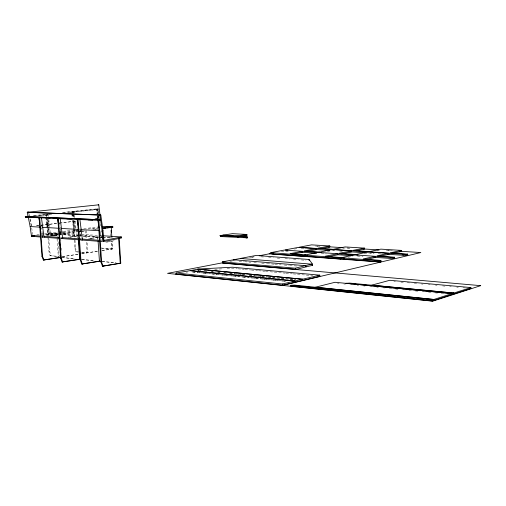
<?xml version="1.0" encoding="UTF-8"?>
<svg xmlns="http://www.w3.org/2000/svg" width="506" height="506" viewBox="0 0 506 506"><rect width="100%" height="100%" fill="white"/><g stroke="black" fill="none" stroke-linecap="round" stroke-linejoin="round"><path stroke-width="0.38" stroke-dasharray="2.53 1.9" d="M59.841 228.206L60.992 227.934L60.195 227.883M348.286 257.276L350.588 256.77M364.231 253.778L367.919 252.968L374.13 253.38M377.115 250.951L379.373 250.457M327.382 251.514L331.885 250.59L334.232 250.748M342.796 248.357L345.098 247.889L350.538 248.231M105.849 242.115L108.037 241.685M108.771 241.539L111.687 240.957M106.741 242.184L114.761 240.584L113.869 240.521M81.827 240.034L80.669 240.261L80.353 237.27M90.207 238.434L97.829 237.131L97.981 239.464M90.916 238.452L97.829 237.131M231.533 261.071L233.835 260.628M251.514 257.231L253.816 256.789M229.863 261.507L231.362 261.216M249.515 257.731L250.995 257.446M251.735 257.301L254.689 256.732M281.323 251.615L284.302 251.046L289.052 251.349M294.416 249.097L297.452 248.516M88.639 238.509L93.838 237.738L93.977 239.104L93.136 239.041L92.996 237.675M70.397 237.2L78.038 235.771L69.758 237.169M68.234 237.244L74.097 236.359M62.143 238.585L60.992 238.8L60.752 236.618M49.525 235.916L55.318 235.056M43.434 237.206L42.283 237.415L41.77 232.798M50.284 235.967L57.905 234.582M51.618 235.866L58.456 234.62M186.29 272.209L187.827 271.943M40.493 228.13L41.644 227.928L42.675 237.156M62.27 256.631L78.67 254.107M81.795 253.626L98.202 251.096M102.104 250.495L112.262 248.933L111.756 241.185M62.346 256.706L78.594 254.208M81.687 253.727L97.93 251.229M101.801 250.634L112.629 248.965L112.13 241.21M47.918 236.884L49.006 251.817L50.024 255.701L59.012 256.384M74.243 240.205L74.787 248.029L75.786 251.811L78.791 251.893M49.006 251.817L49.803 251.697L50.815 255.581M74.787 248.029L75.539 247.915L76.539 251.697M56.824 235.815L56.716 234.284L77.032 231.71M77.81 231.609L83.25 230.9M93.066 229.553L98.012 228.978M63.06 233.728L78.607 231.697M79.385 231.596L81.719 231.293M82.497 231.191L84.831 230.888M94.938 229.572L98.044 229.167M51.1 235.416L57.431 235.252L57.311 233.955L50.973 234.126L51.1 235.416L57.431 235.252M48.057 226.53L47.912 225.037L48.646 225.025L46.799 225.17L47.678 234.145L59.569 233.943M74.667 230.673L73.832 221.938L74.572 221.919L72.782 222.064L73.61 230.806L78.531 230.635M41.612 235.024L59.493 232.716M60.271 232.615L62.605 232.317M63.383 232.216L78.93 230.211M88.259 229.009L98.366 227.706M50.973 234.126L52.086 233.987L52.207 235.271M62.94 232.798L76.944 230.983M91.725 229.066L97.955 228.263M36.824 234.695L40.714 234.196M41.492 234.095L43.826 233.797M44.604 233.696L59.385 231.805M59.942 231.799L62.497 231.406M63.054 231.4L72.383 230.205M79.385 229.313L97.506 226.928M71.599 212.286L72.326 212.197M72.649 212.172L73.383 212.084M98.594 214.038L98.025 209.395L97.285 209.478L97.854 214.12M45.85 217.371L46.697 224.107L48.538 223.899L47.975 219.408M97.146 216.555L97.335 218.105L99.075 217.909L98.689 214.81M36.204 225.834L40.341 225.328M40.897 225.271L58.348 223.184M59.132 223.102L76.899 220.989M94.9 218.851L99.846 218.257M36.995 225.79L40.126 225.417M40.91 225.322L56.558 223.462M59.689 223.089L76.906 221.04M95.691 218.807L99.606 218.339M33.156 215.682L48.089 214.063M62.232 212.526L98.702 208.731M34.383 215.714L47.722 214.266M63.408 212.564L97.917 208.814M38.703 215.701L50.492 214.417M67.779 212.533L98.771 209.313L69.727 212.482M40.708 215.651L51.688 214.455M97.335 218.105L98.069 218.029L97.69 214.93M99.075 217.909L98.335 217.991L97.955 214.892M73.421 220.951L72.687 221.027L74.471 220.825L73.737 220.901M46.697 224.107L47.425 224.025L46.862 219.534M48.538 223.899L47.811 223.975L47.248 219.49M45.224 234.284L59.075 233.184M59.841 233.121L61.384 232.994M41.505 235.524L59.967 234.05M199.231 270.071L197.682 270.153L200.819 270.463M214.696 269.255L223.203 268.806M227.074 268.597L232.488 268.313L237.206 268.749M58.285 234.392L56.716 234.284L57.621 234.24L57.773 236.536M56.716 234.284L57.608 234.24M72.782 222.064L73.522 222.045L74.35 230.799L73.61 230.806M46.799 225.17L47.532 225.157L48.412 234.139L47.678 234.145M79.942 230.742L82.2 230.723M78.107 231.887L80.365 231.868M81.112 231.862L83.37 231.843L83.25 230.584M58.051 233.854L50.334 233.898L49.828 228.706M98.056 209.395L96.918 209.357L97.228 214.032M72.282 212.046L73.414 212.084L73.693 214.38M79.84 229.06L80.682 229.11M61.118 229.123L60.322 229.073L61.346 238.528M80.808 230.325L79.967 230.274L80.992 239.977M101.548 231.596L100.662 231.546L101.674 241.501M317.047 246.049L320.19 246.245M346.933 247.915L350.076 248.111M387.83 250.47L391.764 250.717M315.402 246.03L319.95 246.314M386.274 250.464L392.435 250.85M301.26 248.572L305.833 248.87M339.703 251.109L343.802 251.349M378.014 253.639L381.119 253.841M62.94 233.102L77.76 234.082M78.538 234.133L80.878 234.291M81.656 234.341L98.037 235.429M98.815 235.48L101.934 235.688M63.067 234.038L79.436 235.138M80.214 235.195L98.145 236.403M101.263 236.618L103.603 236.776M109.84 237.194L112.952 237.403M59.177 234.348L77.886 235.625M78.664 235.676L98.929 237.061M99.707 237.118L102.048 237.276M102.826 237.327L109.84 237.807M59.069 234.449L77.886 235.733M78.67 235.79L99.049 237.181M99.834 237.238L102.187 237.396M102.971 237.453L110.03 237.934M321.304 253.62L326.237 253.936M357.559 256.144L363.036 256.529M41.631 236.131L43.206 236.245M80.264 238.927L81.839 239.041M41.758 237.08L43.333 237.194M60.669 238.471L62.251 238.585M80.378 239.926L81.953 240.04M100.871 241.432L102.56 241.564L101.396 241.792L101.238 240.261M260.843 256.814L264.733 257.111M268.623 257.415L273.297 257.775M277.187 258.079L281.083 258.376M284.973 258.68L289.641 259.04M293.537 259.344L298.205 259.704M301.323 259.945L305.991 260.305M100.947 248.01L112.629 248.965M101.744 248.237L111.548 249.047L111.042 241.299M233.608 260.786L235.29 260.894M239.066 261.241L243.867 261.615M244.524 261.703L250.755 262.228M253.873 262.487L257.896 262.791M261.672 263.145L266.466 263.512M267.124 263.601L274.138 264.189M274.916 264.252L281.153 264.777M284.271 265.043L289.071 265.41M289.729 265.498L296.87 266.061M81.795 252.165L87.797 252.703L87.064 241.963M75.786 251.811L78.791 252.077M81.789 252.349L87.045 252.817L86.26 241.305M393.851 281.488L395.42 281.633M400.923 282.133L403.282 282.342M407.216 282.702L409.575 282.917M414.294 283.341L416.647 283.556M421.365 283.98L422.94 284.125M428.443 284.625L430.018 284.764M435.521 285.264L437.089 285.409M442.598 285.909L444.951 286.118M449.67 286.548L451.244 286.687M456.747 287.187L458.322 287.332M463.034 287.756L465.393 287.971M237.997 268.819L244.29 269.401M245.081 269.47L250.59 269.983M251.374 270.052L257.674 270.634M258.458 270.704L264.752 271.286M265.542 271.361L285.22 273.17M286.004 273.246L292.304 273.828M293.088 273.898L312.765 275.713M337.502 283.36L339.071 283.518M343.783 283.974L345.351 284.125M350.652 284.6L352.423 284.815M357.135 285.276L358.703 285.428M363.416 285.884L364.984 286.042M369.696 286.497L372.049 286.725M376.761 287.187L378.336 287.338M383.048 287.8L384.617 287.952M389.329 288.407L391.682 288.641M395.61 289.021L397.963 289.249M402.675 289.71L404.25 289.862M408.962 290.324L412.099 290.627M415.243 290.931L418.38 291.241M422.308 291.62L424.129 291.747M428.588 292.234L431.732 292.538M434.875 292.841L438.013 293.151M441.156 293.455L444.293 293.765M50.024 255.701L58.962 256.574M203.956 270.767L207.087 271.077M211.008 271.456L213.361 271.69M217.276 272.07L220.414 272.38M223.551 272.683L226.682 272.993M229.819 273.297L235.309 273.835M236.093 273.91L241.577 274.448M242.361 274.524L246.283 274.91M249.414 275.213L254.904 275.751M255.688 275.827L261.172 276.365M261.956 276.44L267.446 276.978M268.231 277.054L295.662 279.742M198.301 270.255L200.648 270.489M204.569 270.868L206.922 271.102M211.628 271.558L213.197 271.716M217.903 272.171L220.255 272.405M224.177 272.791L226.53 273.019M229.661 273.322L241.425 274.473M242.21 274.556L246.131 274.935M249.268 275.245L261.026 276.396M261.811 276.472L267.301 277.01M268.085 277.086L295.529 279.774M61.599 257.415L74.837 258.718M81.846 259.414L94.306 260.641M102.092 261.406L116.108 262.791M62.276 257.617L74.028 258.781M81.858 259.553L94.394 260.786M102.225 261.564L115.539 262.88M192.628 271.962L198.099 272.513M198.883 272.595L204.354 273.145M205.139 273.221L210.61 273.771M211.394 273.847L216.865 274.397M217.643 274.48L236.41 276.365M237.194 276.44L242.665 276.991M243.449 277.067L248.92 277.617M249.705 277.699L255.176 278.249M255.96 278.325L261.431 278.876M262.216 278.951L285.669 281.311M192.482 271.994L196.398 272.386M197.176 272.462L202.653 273.012M203.431 273.095L215.164 274.271M215.942 274.347L285.536 281.342M370.177 252.975L371.518 253.177M333.429 250.495L334.649 250.691M31.353 225.638L29.835 218.137L31.505 226.391M41.163 224.474L41.517 226.77M59.423 222.817L59.645 224.266M31.72 227.915L32.631 234.544M46.868 216.505L46.678 215.006L47.406 214.923L47.615 216.372L47.406 214.923L46.318 214.873L46.432 216.448M46.482 216.543L46.293 215.044L45.572 215.132L45.755 216.625M73.566 213.538L74.11 217.909M72.832 213.627L73.281 217.264M72.51 213.659L72.965 217.302M71.776 213.741L72.231 217.384M97.595 214.152L97.019 209.503L96.285 209.592L96.76 213.462M48.431 216.404L48.241 214.835L47.115 214.784L47.229 216.359M48.816 219.541L49.759 227.959M47.975 219.275L48.816 226.574M74.825 217.352L74.173 212.001L73.041 211.957L73.421 217.435M73.787 215.145L74.066 217.441M98.145 210.142L98.771 215.354M98.86 216.1L99.125 218.339M60.119 230.787L60.435 233.702M79.72 231.286L79.954 233.532M100.536 233.348L100.77 235.657M48.867 227.264L49.537 234M48.127 227.276L48.785 234.006M56.198 234.101L56.324 235.398M76.937 230.774L77.057 232.026M75.286 221.173L75.957 228.219M74.527 221.261L75.426 230.666M100.409 224.278L100.555 225.878M47.456 219.503L48.089 228.136M48.146 228.927L48.772 237.561M48.829 238.351L49.803 251.697M46.489 217.232L47.861 236.1M60.701 238.56L60.929 241.71M61.378 248.01L61.542 250.375M57.836 237.301L59.196 256.422M57.045 238.876L58.361 257.231M77.462 235.733L77.627 238.086M73.636 220.559L74.945 239.319M74.996 240.103L75.539 247.915M72.39 213.608L72.662 217.517M72.719 218.301L74.028 237.074M86.286 230.464L86.804 238.13M85.527 230.565L86.052 238.237M97.595 208.693L98.05 215.512M98.101 216.29L98.259 218.624M97.278 214.81L97.538 218.712M97.222 237.086L97.373 239.42M110.542 233.557L110.738 236.65M29.683 217.39L28.766 212.887L29.677 217.39"/><path stroke-width="0.76" d="M176.265 273.019L175.563 274.062L282.386 285.257L294.916 282.285L294.865 281.045L190.066 270.647L176.265 273.019L282.335 283.999L294.865 281.045M432.225 300.956L433.806 300.45L433.781 299.489L294.536 285.099L290.823 285.302L290.861 286.143L432.225 300.956L432.206 299.995L433.781 299.489M452.301 293.822L453.863 293.973L470.903 288.471L470.884 287.566L389.803 280.286L371.695 285.163L453.844 293.044L470.884 287.566M433.908 299.444L452.13 293.594L452.149 294.524L433.933 300.406L433.908 299.444L315.402 287.206L335.004 282.285L452.13 293.594M452.25 293.556L453.724 293.082L453.743 294.011L452.269 294.486L452.25 293.556L345.927 283.297L349.659 283.094L453.724 293.082M296.231 269.401L306.092 266.871L305.194 265.694L295.321 268.199L222.317 261.906L222.368 262.949L296.231 269.401L295.321 268.199M102.712 235.739L121.434 236.979L121.529 237.984L103.23 241.609L102.136 230.881L102.971 230.679L100.808 215.063L27.261 212.28L30.151 226.543L31.511 236.327L40.967 237.023M293.486 282.095L295.049 282.253L302.588 280.463L302.537 279.236L198.219 269.154L190.199 270.621L294.998 281.013L302.537 279.236M282.456 285.422L420.859 252.538L399.626 251.21M302.67 279.211L319.798 275.169L319.849 276.365L302.721 280.432L302.67 279.211L197.587 269.059L232.399 267.219L319.798 275.169M341.676 253.803L351.436 251.88L351.404 250.887L339.387 253.234L355.655 254.581L341.341 257.737L341.379 258.787L379.601 261.861L380.936 261.551L380.898 260.457L363.213 258.927L375.522 256.346L375.553 257.402L366.325 259.35M373.991 257.288L393.345 258.61L394.617 258.307L394.585 257.238L377.021 255.796L388.848 253.323L388.88 254.354L380.012 256.226M387.324 254.252L406.52 255.486L407.741 255.201L407.709 254.151L390.265 252.798L401.65 250.413L401.675 251.425L393.333 253.183M305.314 265.669L311.62 264.189L312.525 265.353L306.219 266.845L305.314 265.669L233.557 259.755L222.317 261.906M341.341 257.737L379.57 260.767L380.898 260.457M292.297 254.246L302.677 252.323L302.639 251.343L290.033 253.664L305.188 254.992L305.232 256.011L303.853 256.289L273.05 254.025L270.881 253.626L270.836 252.639L284.264 250.078L393.314 257.535L394.585 257.238M401.65 250.413L380.847 249.135L368.804 251.754L406.489 254.436L407.709 254.151M28.614 212.134L27.267 212.28L100.808 215.063M318.116 252.405L304.846 255.1L304.89 256.118L340.342 258.977L341.702 258.68L341.664 257.624L325.314 256.2L337.793 253.753L337.831 254.771L327.553 256.801M304.846 255.1L340.304 257.921L341.664 257.624M270.836 252.639L303.809 255.277L305.188 254.992M318.091 252.374L319.412 252.102L304.308 250.85L316.459 248.61L316.497 249.578L307.382 251.267M103.129 240.584L121.434 236.979M364.484 248.123L352.916 250.388L369.095 251.653L367.843 251.925L332.79 249.42L345.06 246.928L364.484 248.123L364.522 249.104L356.034 250.774M259.198 255.758L272.266 253.247M233.677 259.736L240.47 258.44L312.594 264.233L312.6 265.327M240.59 258.414L256.125 255.448L309.096 259.496L312.594 264.233M103.23 241.609L102.142 230.888L102.984 230.736L103.97 240.42M320.279 248.693L329.798 246.934L329.76 245.986L311.582 244.866L299.128 247.238L351.404 250.887M329.76 245.986L318.046 248.136L333.093 249.325L319.09 252.203L321.512 252.608M98.246 220.635L101.004 262.127L102.459 266.207L120.782 263.246L119.195 238.446L118.651 238.522L120.238 263.341L119.599 263.278M102.459 266.207L118.821 263.411M222.273 236.625L222.229 235.809L220.616 235.543L220.66 236.353L222.273 236.625L247.504 237.833L247.466 236.991L223.291 235.119M77.513 219.648L80.302 260.065L81.757 264.043L98.05 261.355M81.757 264.043L99.435 261.286L98.088 241.027M238.781 236.517L246.941 235.265L246.903 234.455L232.501 233.664L219.813 235.669L247.466 236.991M57.829 218.712L60.644 258.111L62.099 261.988L79.088 259.281L81.074 259.477M62.099 261.988L79.67 259.338L78.31 239.699M220.66 236.353L222.147 236.119M39.126 217.82L41.96 256.245L43.408 260.033L60.309 257.421M43.408 260.033L60.859 257.478L60.695 255.176M233.677 236.466L246.903 234.455M102.674 228.37L105.786 227.966M107.335 227.763L109.669 227.46M102.712 228.554L112.819 227.238L112.737 226.346L102.13 226.511M33.839 236.024L31.511 236.327L34.585 236.081M102.623 227.656L112.737 226.346M31.378 235.391L40.841 236.074M100.688 220.452L25.351 217.163L25.3 216.53L100.593 219.762L100.637 220.458M98.24 204.873L98.778 204.81L100.024 215.221M28.444 216.188L25.3 216.53L100.593 219.762M28.488 216.821L25.351 217.163L28.146 217.023L28.108 216.397M27.267 212.28L98.778 204.81M111.301 227.257L112.819 227.238M34.452 217.327L39.177 217.548M45.483 217.846L50.208 218.067M55.723 218.333L58.089 218.44M59.664 218.516L61.239 218.592M66.754 218.851L71.485 219.079M79.36 219.446L82.516 219.598M88.031 219.857L92.756 220.085M244.67 235.138L246.941 235.265M30.151 226.543L40.335 227.162M42.675 227.295L59.113 228.295M61.447 228.427L78.67 229.477M81.011 229.604L99.796 230.749M328.059 246.738L342.998 247.668M363.447 248.946L378.393 249.882M328.286 246.839L329.798 246.934M400.138 251.33L401.675 251.425M316.459 248.61L298.173 247.421L285.251 249.888L287.44 250.268M388.848 253.323L367.887 251.956L355.351 254.689L358.027 255.113M222.425 235.258L241.786 236.555M315.44 249.477L329.514 250.407M349.089 251.729L364.769 252.734M237.314 237.08L238.819 237.181M301.146 252.216L316.554 253.259M337.97 254.752L352.827 255.789M43.997 236.302L59.765 237.447M62.13 237.618L79.474 238.87M81.839 239.041L99.973 240.356M44.117 237.251L59.094 238.358M62.251 238.585L78.797 239.806M81.953 240.04L100.08 241.375M269.186 253.841L380.784 262.057M243.955 237.548L247.504 237.833M402.295 254.746L403.851 254.872M378.766 261.349L380.936 261.551M303.012 255.802L305.232 256.011M98.974 261.102L100.536 261.254M59.145 257.307L60.859 257.478M98.828 261.229L101.44 261.488M41.96 256.245L42.51 256.302L43.952 260.09M60.644 258.111L61.22 258.168L62.674 262.045M80.302 260.065L80.903 260.128L82.358 264.107M101.004 262.127L101.643 262.19L103.097 266.276M293.353 282.127L294.916 282.285M290.823 285.302L432.206 299.995M432.238 300.286L433.806 300.45M38.937 217.846L39.778 223.203M57.608 218.731L58.494 224.531M41.441 217.65L44.016 237.244M77.247 219.674L78.133 225.619M97.943 220.66L98.936 227.529M99.967 215.246L102.136 230.881M62.75 238.623L60.189 218.535L58.405 218.737L61.22 258.168M82.465 240.078L79.91 219.465L78.12 219.68L80.903 260.128M39.67 217.846L42.51 256.302M28.096 216.397L28.146 217.023M59.708 241.381L59.986 245.214M60.201 248.282L60.473 252.114M98.841 219.977L101.643 262.19M111.225 227.257L111.826 236.561M111.054 230.338L111.206 232.684M246.239 237.194L246.277 238.035M282.335 283.999L282.386 285.257M273.006 253.038L273.05 254.025M294.998 281.013L295.049 282.253M307.25 255.524L307.294 256.542M303.809 255.277L303.853 256.289M344.004 258.193L344.042 259.249M340.304 257.921L340.342 258.977M379.57 260.767L379.601 261.861M393.314 257.535L393.345 258.61M406.489 254.436L406.52 255.486M453.844 293.044L453.863 293.973M309.096 259.496L309.103 260.546M480.7 285.656L432.693 301.19L167.543 273.36L221.539 262.993L480.7 285.656"/></g></svg>
